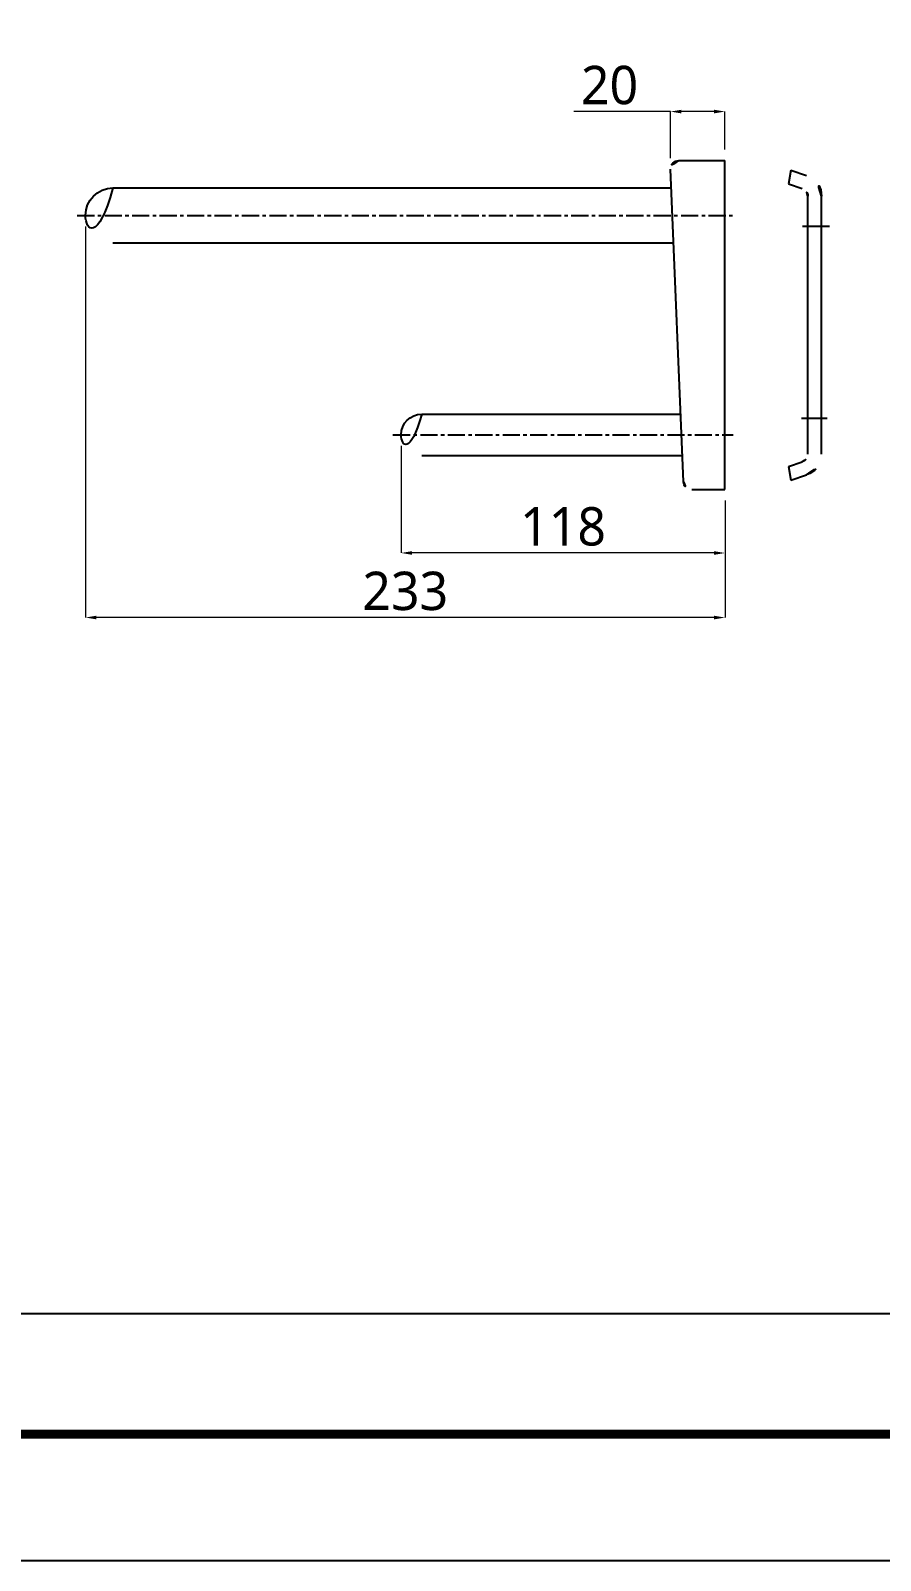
# Model space of a CAD drawing. Extents: x 16296660632 to 16296676729, y -37409619871 to -37409616801.
# Drawn here: x 16296676108 to 16296676418, y -37409617876 to -37409617318 of the extents above; entities that cross this region are included whole.
import ezdxf

# ---------------------------------------------------------------- set-up
doc = ezdxf.new("R2010")
doc.units = 0
doc.header["$LTSCALE"] = 10
doc.header["$MEASUREMENT"] = 0
doc.header["$PDMODE"] = 3
doc.header["$PDSIZE"] = -10
doc.linetypes.add('CENTER', pattern=[2, 1.25, -0.25, 0.25, -0.25])
doc.layers.get('0').update_dxf_attribs({"linetype": 'CONTINUOUS'})
doc.layers.get('DEFPOINTS').update_dxf_attribs({"linetype": 'CONTINUOUS'})
doc.layers.add('center', color=1, linetype='CENTER', lineweight=25)
doc.styles.add('Daelim Dimension', font='NanumGothic.ttf')
doc.dimstyles.new('DEFAULT', dxfattribs={"dimscale": 2, "dimtxt": 2, "dimasz": 2, "dimexe": 0, "dimexo": 2, "dimgap": 1, "dimtad": 1, "dimdec": 1, "dimzin": 9, "dimdsep": 46, "dimtxsty": 'Daelim Dimension', "dimcen": 0.5, "dimclrd": 252, "dimclre": 252, "dimclrt": 3, "dimadec": 1, "dimazin": 0, "dimtfac": 1, "dimtdec": 1, "dimtix": 1, "dimtmove": 0, "dimatfit": 3, "dimfxl": 1, "dimtolj": 1, "dimtzin": 1, "dimlwd": 9, "dimlwe": 9, "dimarcsym": 0})

# ---------------------------------------------------------------- blocks, each defined once
blk = doc.blocks.new('*D9')
at = {"color": 5, "lineweight": 9, "ltscale": 0.5, "transparency": 16777216}
for p, q in [((16296676243.46051, -37409617469.26638), (16296676243.46051, -37409617508.36382)), ((16296676361.46051, -37409617489.26638), (16296676361.46051, -37409617508.36382)), ((16296676357.46051, -37409617508.36382), (16296676247.46051, -37409617508.36382))]:
    blk.add_line(p, q, dxfattribs=at)
at = {"color": 5, "ltscale": 0.5, "transparency": 16777216}
for points in [[(16296676247.46051, -37409617507.69715), (16296676247.46051, -37409617509.03048), (16296676243.46051, -37409617508.36382)], [(16296676357.46051, -37409617507.69715), (16296676357.46051, -37409617509.03048), (16296676361.46051, -37409617508.36382)]]:
    blk.add_solid(points, dxfattribs=at)
at = {"layer": 'DEFPOINTS', "color": 0, "ltscale": 0.5, "transparency": 16777216}
for p in [(16296676243.46051, -37409617465.26638), (16296676361.46051, -37409617485.26638), (16296676243.46051, -37409617508.36382)]:
    blk.add_point(p, dxfattribs=at)
at = {"color": 7, "ltscale": 0.5, "transparency": 16777216, "insert": (16296676302.46051, -37409617498.74293), "char_height": 14, "attachment_point": 5, "style": 'Daelim Dimension'}
blk.add_mtext('\\A1;118', dxfattribs=at)
blk = doc.blocks.new('*D10')
at = {"color": 5, "lineweight": 9, "ltscale": 0.5, "transparency": 16777216}
for p, q in [((16296676128.46051, -37409617389.26638), (16296676128.46051, -37409617531.9011)), ((16296676361.46051, -37409617489.26638), (16296676361.46051, -37409617531.9011)), ((16296676357.46051, -37409617531.9011), (16296676132.46051, -37409617531.9011))]:
    blk.add_line(p, q, dxfattribs=at)
at = {"color": 5, "ltscale": 0.5, "transparency": 16777216}
for points in [[(16296676132.46051, -37409617531.23444), (16296676132.46051, -37409617532.56776), (16296676128.46051, -37409617531.9011)], [(16296676357.46051, -37409617531.23444), (16296676357.46051, -37409617532.56776), (16296676361.46051, -37409617531.9011)]]:
    blk.add_solid(points, dxfattribs=at)
at = {"layer": 'DEFPOINTS', "color": 0, "ltscale": 0.5, "transparency": 16777216}
for p in [(16296676128.46051, -37409617385.26638), (16296676361.46051, -37409617485.26638), (16296676128.46051, -37409617531.9011)]:
    blk.add_point(p, dxfattribs=at)
at = {"color": 7, "ltscale": 0.5, "transparency": 16777216, "insert": (16296676244.96051, -37409617522.2702), "char_height": 14, "attachment_point": 5, "style": 'Daelim Dimension'}
blk.add_mtext('\\A1;233', dxfattribs=at)
blk = doc.blocks.new('*D11')
at = {"color": 5, "lineweight": 9, "ltscale": 0.5, "transparency": 16777216}
for p, q in [((16296676341.59, -37409617347.41), (16296676306.43, -37409617347.41)), ((16296676341.59, -37409617364.39), (16296676341.59, -37409617347.41)), ((16296676357.46, -37409617347.41), (16296676345.59, -37409617347.41)), ((16296676361.46, -37409617361.27), (16296676361.46, -37409617347.41))]:
    blk.add_line(p, q, dxfattribs=at)
at = {"color": 5, "ltscale": 0.5, "transparency": 16777216}
for points in [[(16296676345.59, -37409617346.74), (16296676345.59, -37409617348.07), (16296676341.59, -37409617347.41)], [(16296676357.46, -37409617346.74), (16296676357.46, -37409617348.07), (16296676361.46, -37409617347.41)]]:
    blk.add_solid(points, dxfattribs=at)
at = {"layer": 'DEFPOINTS', "color": 0, "ltscale": 0.5, "transparency": 16777216}
for p in [(16296676341.59, -37409617347.41), (16296676341.59, -37409617368.39), (16296676361.46, -37409617365.27)]:
    blk.add_point(p, dxfattribs=at)
at = {"color": 7, "ltscale": 0.5, "transparency": 16777216, "insert": (16296676319.4, -37409617337.82), "char_height": 14, "attachment_point": 5, "style": 'Daelim Dimension'}
blk.add_mtext('\\A1;20', dxfattribs=at)

msp = doc.modelspace()

# ---------------------------------------------------------------- linework, layer by layer
at = {"ltscale": 0.5}
for p, q in [((16296676346.34, -37409617482.39), (16296676341.59, -37409617368.39)), ((16296676344.59, -37409617365.27), (16296676361.46, -37409617365.27)), ((16296676361.46, -37409617485.27), (16296676361.46, -37409617365.27)), ((16296676385.44, -37409617368.77), (16296676384.63, -37409617373.77)), ((16296676384.63, -37409617373.77), (16296676389.58, -37409617375.42)), ((16296676385.44, -37409617368.77), (16296676391.16, -37409617370.67)), ((16296676138.46, -37409617375.27), (16296676341.88, -37409617375.27)), ((16296676391.63, -37409617472.27), (16296676391.63, -37409617378.26)), ((16296676396.63, -37409617472.27), (16296676396.63, -37409617378.26)), ((16296676399.54, -37409617389.27), (16296676389.64, -37409617389.27)), ((16296676138.46, -37409617395.27), (16296676342.71, -37409617395.27)), ((16296676250.96, -37409617457.77), (16296676345.31, -37409617457.77)), ((16296676398.72, -37409617459.27), (16296676389.31, -37409617459.27)), ((16296676250.96, -37409617472.77), (16296676345.94, -37409617472.77)), ((16296676384.63, -37409617476.77), (16296676389.58, -37409617475.12)), ((16296676384.63, -37409617476.77), (16296676385.44, -37409617481.77)), ((16296676385.44, -37409617481.77), (16296676391.16, -37409617479.86)), ((16296676349.34, -37409617485.27), (16296676361.46, -37409617485.27))]:
    msp.add_line(p, q, dxfattribs=at)
at = {"color": 5}
msp.add_line((16296675285.68, -37409617785.64), (16296676466.85, -37409617785.64), dxfattribs=at)
at = {"ltscale": 0.5}
msp.add_lwpolyline([(16296675262.09, -37409617875.7), (16296676729.01, -37409617875.7), (16296676729.01, -37409616800.86), (16296675262.09, -37409616800.86)], close=True, dxfattribs=at)
at = {"color": 5, "linetype": 'ByBlock', "lineweight": 200, "const_width": 3.38}
msp.add_lwpolyline([(16296675285.68, -37409617829.68), (16296676705.28, -37409617829.68), (16296676705.28, -37409616825.82), (16296675285.68, -37409616825.82)], close=True, dxfattribs=at)
at = {"ltscale": 0.5}
for centre, radius, start, end in [((16296676344.59, -37409617368.27), 3, 90, 182.3861), ((16296676388.63, -37409617378.26), 8, 0, 71.5548), ((16296676138.46, -37409617385.27), 10, 90, 270), ((16296676388.63, -37409617378.26), 3, 0, 71.5548), ((16296676250.96, -37409617465.27), 7.5, 90, 270), ((16296676388.63, -37409617472.27), 3, 288.4452, 0), ((16296676388.63, -37409617472.27), 8, 288.4452, 0), ((16296676349.34, -37409617482.27), 3, 182.3861, 270)]:
    msp.add_arc(centre, radius, start, end, dxfattribs=at)
at = {"layer": 'center', "ltscale": 0.5}
for p, q in [((16296676125.46, -37409617385.27), (16296676364.46, -37409617385.27)), ((16296676240.46, -37409617465.27), (16296676364.46, -37409617465.27))]:
    msp.add_line(p, q, dxfattribs=at)

# ---------------------------------------------------------------- dimensions: what is measured, and where the dimension line sits
at = {"color": 5, "ltscale": 0.5}
dim = msp.add_linear_dim(base=(16296676341.59, -37409617347.41), p1=(16296676361.46, -37409617365.27), p2=(16296676341.59, -37409617368.39), text='20', dimstyle='DEFAULT', override={"dimtxt": 7, "dimclrd": 5, "dimclre": 5, "dimclrt": 7}, dxfattribs=at)
dim.commit()
dim.dimension.update_dxf_attribs({"geometry": '*D11', "text_midpoint": (16296676319.4, -37409617347.41), "dimtype": 160})
for base, p2, picture, middle in [((16296676128.46, -37409617531.9), (16296676128.46, -37409617385.27), '*D10', (16296676244.96, -37409617522.27)), ((16296676243.46, -37409617508.36), (16296676243.46, -37409617465.27), '*D9', (16296676302.46, -37409617498.74))]:
    dim = msp.add_linear_dim(base=base, p1=(16296676361.46, -37409617485.27), p2=p2, dimstyle='DEFAULT', override={"dimtxt": 7, "dimclrd": 5, "dimclre": 5, "dimclrt": 7}, dxfattribs=at)
    dim.commit()
    dim.dimension.update_dxf_attribs({"geometry": picture, "text_midpoint": middle})

doc.saveas('drawing.dxf')
